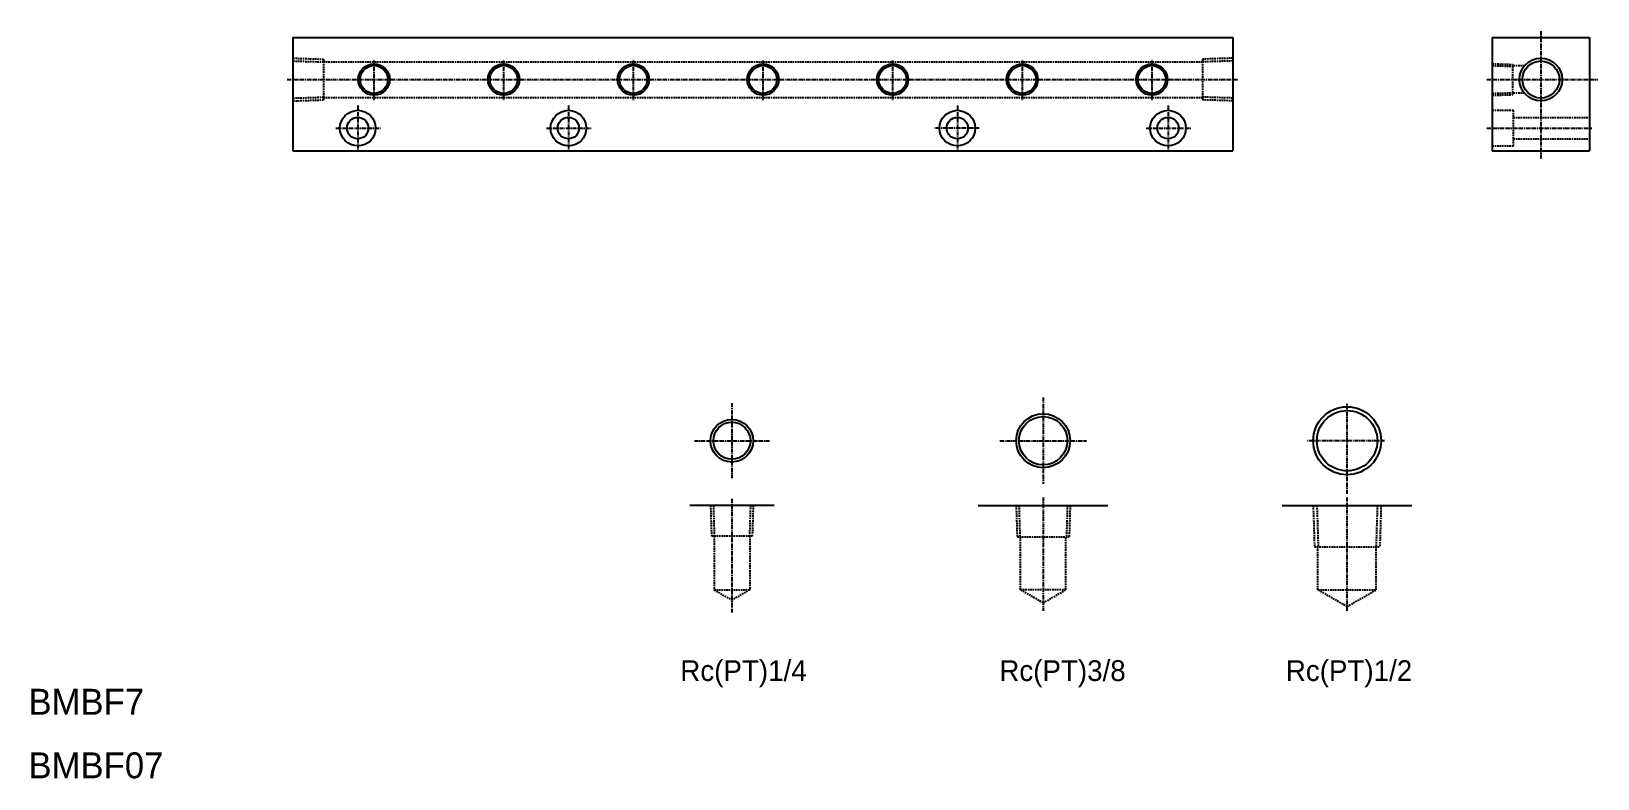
# Model space of a CAD drawing. Extents: x 1130 to 1613, y 2477 to 2707.
import ezdxf
from ezdxf.enums import TextEntityAlignment as Align

# ---------------------------------------------------------------- set-up
doc = ezdxf.new("R2010")
doc.units = 0
doc.linetypes.add('CENTER', pattern=[2, 1.25, -0.25, 0.25, -0.25])
doc.linetypes.add('DASHED', pattern=[0.75, 0.5, -0.25])
doc.layers.get('0').update_dxf_attribs({"linetype": 'CONTINUOUS'})
doc.layers.add('CENTER', color=1, linetype='CENTER')

msp = doc.modelspace()

# ---------------------------------------------------------------- linework, layer by layer
at = {"color": 7, "linetype": 'CONTINUOUS'}
for p, q in [((1210.92, 2705.62), (1500.92, 2705.62)), ((1210.92, 2705.62), (1210.92, 2670.62)), ((1500.92, 2705.62), (1500.92, 2670.62)), ((1580.95, 2705.62), (1580.95, 2670.62)), ((1580.95, 2705.62), (1610.95, 2705.62)), ((1610.95, 2705.62), (1610.95, 2670.62)), ((1210.92, 2670.62), (1500.92, 2670.62)), ((1273.42, 2670.62), (1273.42, 2670.62)), ((1335.92, 2670.62), (1335.92, 2670.62)), ((1580.95, 2670.62), (1610.95, 2670.62)), ((1422.38, 2561.17), (1462.38, 2561.17)), ((1516.17, 2561.17), (1556.17, 2561.17))]:
    msp.add_line(p, q, dxfattribs=at)
at = {"color": 3, "linetype": 'DASHED'}
for p, q in [((1210.92, 2699.2), (1220.32, 2698.9)), ((1210.92, 2698.34), (1220.32, 2698.05)), ((1220.32, 2698.9), (1220.32, 2686.33)), ((1220.32, 2698.12), (1491.52, 2698.12)), ((1500.92, 2699.2), (1491.52, 2698.9)), ((1491.52, 2698.9), (1491.52, 2686.33)), ((1500.92, 2698.34), (1491.52, 2698.05)), ((1580.95, 2697.48), (1587.15, 2697.29)), ((1580.95, 2696.9), (1587.15, 2696.71)), ((1587.15, 2697.29), (1587.15, 2687.95)), ((1590.92, 2696.87), (1587.15, 2696.87)), ((1210.92, 2686.9), (1220.32, 2687.19)), ((1220.32, 2687.12), (1491.52, 2687.12)), ((1500.92, 2686.9), (1491.52, 2687.19)), ((1580.95, 2688.34), (1587.15, 2688.53)), ((1580.95, 2687.75), (1587.15, 2687.95)), ((1590.92, 2688.37), (1587.15, 2688.37)), ((1210.92, 2686.04), (1220.32, 2686.33)), ((1500.92, 2686.04), (1491.52, 2686.33)), ((1580.95, 2683.12), (1587.45, 2683.12)), ((1587.45, 2672.12), (1587.45, 2683.12)), ((1587.45, 2680.92), (1610.95, 2680.92)), ((1587.45, 2674.32), (1610.95, 2674.32)), ((1580.95, 2672.12), (1587.45, 2672.12)), ((1339.76, 2561.17), (1340.05, 2551.77)), ((1340.62, 2561.17), (1340.91, 2551.77)), ((1352.06, 2561.17), (1351.77, 2551.77)), ((1352.92, 2561.17), (1352.62, 2551.77)), ((1434.05, 2561.17), (1434.35, 2551.47)), ((1434.91, 2561.17), (1435.21, 2551.47)), ((1449.86, 2561.17), (1449.55, 2551.47)), ((1450.71, 2561.17), (1450.41, 2551.47)), ((1525.69, 2561.17), (1526.09, 2548.47)), ((1526.85, 2561.17), (1527.25, 2548.47)), ((1545.48, 2561.17), (1545.09, 2548.47)), ((1546.64, 2561.17), (1546.25, 2548.47)), ((1352.62, 2551.77), (1340.05, 2551.77)), ((1340.84, 2551.77), (1340.84, 2535.17)), ((1351.84, 2551.77), (1351.84, 2535.17)), ((1434.35, 2551.47), (1450.41, 2551.47)), ((1435.38, 2535.17), (1435.38, 2551.47)), ((1449.38, 2535.17), (1449.38, 2551.47)), ((1526.09, 2548.47), (1546.25, 2548.47)), ((1527.17, 2535.17), (1527.17, 2548.47)), ((1545.17, 2535.17), (1545.17, 2548.47)), ((1340.84, 2535.17), (1351.84, 2535.17)), ((1340.84, 2535.17), (1346.34, 2532)), ((1351.84, 2535.17), (1346.34, 2532)), ((1449.38, 2535.17), (1435.38, 2535.17)), ((1442.38, 2531.13), (1435.38, 2535.17)), ((1442.38, 2531.13), (1449.38, 2535.17)), ((1527.17, 2535.17), (1545.17, 2535.17)), ((1536.17, 2529.98), (1527.17, 2535.17)), ((1536.17, 2529.98), (1545.17, 2535.17))]:
    msp.add_line(p, q, dxfattribs=at)
msp.add_line((1359.34, 2561.17), (1333.34, 2561.17))
at = {"color": 3, "linetype": 'CONTINUOUS'}
for centre, radius in [((1235.92, 2692.62), 4.86), ((1275.92, 2692.62), 4.86), ((1315.92, 2692.62), 4.86), ((1355.92, 2692.62), 4.86), ((1395.92, 2692.62), 4.86), ((1435.92, 2692.62), 4.86), ((1475.92, 2692.62), 4.86), ((1595.95, 2692.62), 6.58), ((1536.17, 2581.17), 10.48), ((1346.34, 2581.17), 6.58), ((1442.38, 2581.17), 8.33)]:
    msp.add_circle(centre, radius, dxfattribs=at)
at = {"color": 7, "linetype": 'CONTINUOUS'}
for centre, radius in [((1235.92, 2692.62), 4.28), ((1275.92, 2692.62), 4.28), ((1315.92, 2692.62), 4.28), ((1355.92, 2692.62), 4.28), ((1395.92, 2692.62), 4.28), ((1435.92, 2692.62), 4.28), ((1475.92, 2692.62), 4.28), ((1595.95, 2692.62), 5.72), ((1230.92, 2677.62), 5.5), ((1295.92, 2677.62), 5.5), ((1415.92, 2677.62), 5.5), ((1480.92, 2677.62), 5.5), ((1230.92, 2677.62), 3.3), ((1295.92, 2677.62), 3.3), ((1415.92, 2677.62), 3.3), ((1480.92, 2677.62), 3.3), ((1536.17, 2581.17), 9.32), ((1346.34, 2581.17), 5.72), ((1442.38, 2581.17), 7.47)]:
    msp.add_circle(centre, radius, dxfattribs=at)
at = {"layer": 'CENTER', "color": 1, "linetype": 'CENTER'}
for p, q in [((1595.95, 2707.49), (1595.95, 2667.95)), ((1235.92, 2698.44), (1235.92, 2686.22)), ((1275.92, 2698.44), (1275.92, 2686.22)), ((1315.92, 2698.44), (1315.92, 2686.22)), ((1355.92, 2698.44), (1355.92, 2686.22)), ((1395.92, 2698.44), (1395.92, 2686.22)), ((1435.92, 2698.44), (1435.92, 2686.22)), ((1475.92, 2698.44), (1475.92, 2686.22)), ((1209.15, 2692.62), (1502.35, 2692.62)), ((1579.24, 2692.62), (1613.47, 2692.62)), ((1230.92, 2684.59), (1230.92, 2670.98)), ((1295.92, 2684.59), (1295.92, 2670.98)), ((1415.92, 2684.59), (1415.92, 2670.98)), ((1480.92, 2684.59), (1480.92, 2670.98)), ((1224.18, 2677.62), (1237.96, 2677.62)), ((1289.18, 2677.62), (1302.96, 2677.62)), ((1422.66, 2677.62), (1408.88, 2677.62)), ((1474.18, 2677.62), (1487.96, 2677.62)), ((1579.28, 2677.62), (1611.71, 2677.62)), ((1346.34, 2592.75), (1346.34, 2569.59)), ((1442.38, 2594.5), (1442.38, 2567.84)), ((1536.17, 2564.78), (1536.17, 2592.69)), ((1334.76, 2581.17), (1357.92, 2581.17)), ((1429.05, 2581.17), (1455.71, 2581.17)), ((1547.67, 2581.17), (1523.61, 2581.17)), ((1346.34, 2563.21), (1346.34, 2528.16)), ((1442.38, 2563.67), (1442.38, 2528.67)), ((1536.17, 2528.67), (1536.17, 2563.66))]:
    msp.add_line(p, q, dxfattribs=at)

# ---------------------------------------------------------------- texts
at = {"color": 7, "linetype": 'CONTINUOUS'}
for s, p in [('Rc(PT)1/4', (1369.42, 2510.24)), ('Rc(PT)3/8', (1467.85, 2510.24)), ('Rc(PT)1/2', (1556.25, 2510.24))]:
    msp.add_text(s, height=6.4, dxfattribs=at).set_placement(p, align=Align.MIDDLE_RIGHT)
for s, p in [('BMBF7', (1129.32, 2496.63)), ('BMBF07', (1129.32, 2477.02))]:
    msp.add_text(s, height=8, dxfattribs=at).set_placement(p)

doc.saveas('drawing.dxf')
